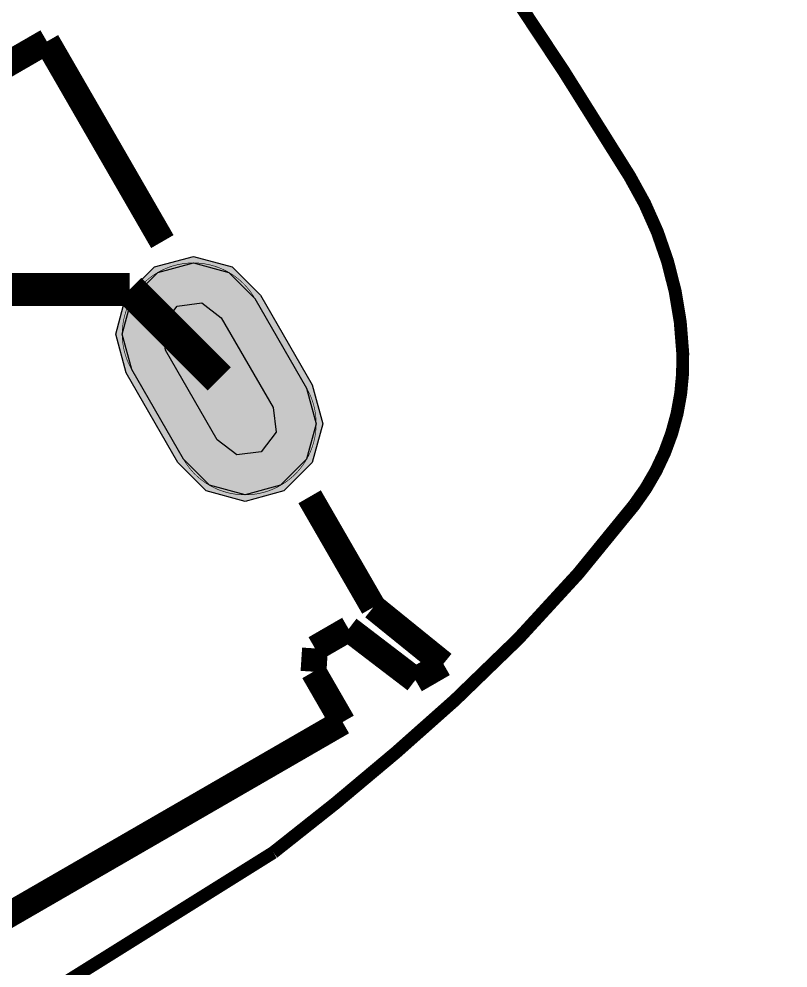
# Model space of a CAD drawing. Header units: millimetres. Extents: x -109 to -2, y -122 to 7.
# Drawn here: x -43.87 to -37.92, y -110.96 to -103.63 of the extents above; entities that cross this region are included whole.
import ezdxf

# ---------------------------------------------------------------- set-up
doc = ezdxf.new("R2010")
doc.units = ezdxf.units.MM
doc.header["$MEASUREMENT"] = 0
for name, color, linetype, true_color in [('Board-Outline-Layer', 7, 'Continuous', 0xff00ff), ('Bottom-Layer', 7, 'Continuous', 0x0000ff), ('Bottom-Paste-Mask-Layer', 7, 'Continuous', 0x800000), ('Bottom-Silkscreen-Layer', 7, 'Continuous', 0x66cc33), ('Bottom-Solder-Mask-Layer', 7, 'Continuous', 0xaa00ff), ('Hole-Layer', 7, 'Continuous', 0x222222), ('Multi-Layer', 7, 'Continuous', 0xc0c0c0), ('Top-Layer', 7, 'Continuous', 0xff0000), ('Top-Paste-Mask-Layer', 7, 'Continuous', 0x808080), ('Top-Solder-Mask-Layer', 7, 'Continuous', 0x800080)]:
    doc.layers.add(name, color=color, linetype=linetype, true_color=true_color)

msp = doc.modelspace()

# ---------------------------------------------------------------- hatches: boundary and pattern name
at = {"layer": 'Bottom-Layer'}
msp.add_hatch(color=256, dxfattribs=at).paths.add_polyline_path([(-42.9973, -106.3373), (-43.0709, -106.0623), (-42.9973, -105.7873), (-42.7959, -105.586), (-42.5209, -105.5123), (-42.2459, -105.586), (-42.0446, -105.7873), (-41.6446, -106.4801), (-41.5709, -106.7551), (-41.6446, -107.0301), (-41.8459, -107.2314), (-42.1209, -107.3051), (-42.3959, -107.2314), (-42.5973, -107.0301)])
at = {"layer": 'Bottom-Paste-Mask-Layer'}
for points in [[(-42.9973, -106.3373), (-43.0709, -106.0623), (-42.9973, -105.7873), (-42.7959, -105.586), (-42.5209, -105.5123), (-42.2459, -105.586), (-42.0446, -105.7873), (-41.6446, -106.4801), (-41.5709, -106.7551), (-41.6446, -107.0301), (-41.8459, -107.2314), (-42.1209, -107.3051), (-42.3959, -107.2314), (-42.5973, -107.0301)], [(-42.8308, -105.6079), (-42.8077, -105.593), (-42.784, -105.5793), (-42.7596, -105.5668), (-42.7346, -105.5555), (-42.7091, -105.5455), (-42.6831, -105.5367), (-42.6567, -105.5293), (-42.6299, -105.5232), (-42.6029, -105.5184), (-42.5757, -105.515), (-42.5484, -105.513), (-42.5209, -105.5123), (-42.4935, -105.513), (-42.4662, -105.515), (-42.439, -105.5184), (-42.412, -105.5232), (-42.3852, -105.5293), (-42.3588, -105.5367), (-42.3328, -105.5455), (-42.3073, -105.5555), (-42.2823, -105.5668), (-42.2579, -105.5793), (-42.2342, -105.593), (-42.2111, -105.6079), (-42.1888, -105.6239), (-42.1674, -105.641), (-42.1468, -105.6591), (-42.1272, -105.6783), (-42.1086, -105.6984), (-42.0909, -105.7194), (-42.0744, -105.7412), (-42.0589, -105.7639), (-42.0446, -105.7873), (-41.6446, -106.4801), (-41.6315, -106.5042), (-41.6196, -106.5289), (-41.609, -106.5542), (-41.5996, -106.58), (-41.5915, -106.6062), (-41.5847, -106.6327), (-41.5793, -106.6596), (-41.5752, -106.6867), (-41.5725, -106.714), (-41.5711, -106.7414), (-41.5711, -106.7688), (-41.5725, -106.7962), (-41.5752, -106.8235), (-41.5793, -106.8506), (-41.5847, -106.8775), (-41.5915, -106.9041), (-41.5996, -106.9303), (-41.609, -106.9561), (-41.6196, -106.9814), (-41.6315, -107.0061), (-41.6446, -107.0301), (-41.6589, -107.0535), (-41.6744, -107.0762), (-41.6909, -107.0981), (-41.7086, -107.119), (-41.7272, -107.1392), (-41.7469, -107.1583), (-41.7674, -107.1765), (-41.7888, -107.1936), (-41.8111, -107.2096), (-41.8342, -107.2244), (-41.8579, -107.2382), (-41.8823, -107.2507), (-41.9073, -107.262), (-41.9328, -107.272), (-41.9588, -107.2807), (-41.9852, -107.2881), (-42.012, -107.2942), (-42.039, -107.299), (-42.0662, -107.3024), (-42.0935, -107.3045), (-42.1209, -107.3051), (-42.1484, -107.3045), (-42.1757, -107.3024), (-42.2029, -107.299), (-42.2299, -107.2942), (-42.2567, -107.2881), (-42.2831, -107.2807), (-42.3091, -107.272), (-42.3346, -107.262), (-42.3596, -107.2507), (-42.384, -107.2382), (-42.4077, -107.2244), (-42.4308, -107.2096), (-42.4531, -107.1936), (-42.4745, -107.1765), (-42.495, -107.1583), (-42.5147, -107.1392), (-42.5333, -107.1191), (-42.551, -107.098), (-42.5675, -107.0762), (-42.583, -107.0535), (-42.5973, -107.0301), (-42.9973, -106.3373), (-43.0104, -106.3132), (-43.0223, -106.2885), (-43.0329, -106.2633), (-43.0423, -106.2375), (-43.0504, -106.2113), (-43.0572, -106.1847), (-43.0626, -106.1578), (-43.0667, -106.1307), (-43.0694, -106.1034), (-43.0708, -106.076), (-43.0708, -106.0486), (-43.0694, -106.0212), (-43.0667, -105.9939), (-43.0626, -105.9668), (-43.0572, -105.9399), (-43.0504, -105.9134), (-43.0423, -105.8871), (-43.0329, -105.8614), (-43.0223, -105.8361), (-43.0104, -105.8114), (-42.9973, -105.7873), (-42.983, -105.7639), (-42.9675, -105.7412), (-42.951, -105.7194), (-42.9333, -105.6984), (-42.9147, -105.6783), (-42.895, -105.6591), (-42.8745, -105.641), (-42.8531, -105.6239)], [(-42.8308, -105.6079), (-42.8077, -105.593), (-42.784, -105.5793), (-42.7596, -105.5668), (-42.7346, -105.5555), (-42.7091, -105.5455), (-42.6831, -105.5367), (-42.6567, -105.5293), (-42.6299, -105.5232), (-42.6029, -105.5184), (-42.5757, -105.515), (-42.5484, -105.513), (-42.5209, -105.5123), (-42.4935, -105.513), (-42.4662, -105.515), (-42.439, -105.5184), (-42.412, -105.5232), (-42.3852, -105.5293), (-42.3588, -105.5367), (-42.3328, -105.5455), (-42.3073, -105.5555), (-42.2823, -105.5668), (-42.2579, -105.5793), (-42.2342, -105.593), (-42.2111, -105.6079), (-42.1888, -105.6239), (-42.1674, -105.641), (-42.1468, -105.6591), (-42.1272, -105.6783), (-42.1086, -105.6984), (-42.0909, -105.7194), (-42.0744, -105.7412), (-42.0589, -105.7639), (-42.0446, -105.7873), (-41.6446, -106.4801), (-41.6315, -106.5042), (-41.6196, -106.5289), (-41.609, -106.5542), (-41.5996, -106.58), (-41.5915, -106.6062), (-41.5847, -106.6327), (-41.5793, -106.6596), (-41.5752, -106.6867), (-41.5725, -106.714), (-41.5711, -106.7414), (-41.5711, -106.7688), (-41.5725, -106.7962), (-41.5752, -106.8235), (-41.5793, -106.8506), (-41.5847, -106.8775), (-41.5915, -106.9041), (-41.5996, -106.9303), (-41.609, -106.9561), (-41.6196, -106.9814), (-41.6315, -107.0061), (-41.6446, -107.0301), (-41.6589, -107.0535), (-41.6744, -107.0762), (-41.6909, -107.0981), (-41.7086, -107.119), (-41.7272, -107.1392), (-41.7469, -107.1583), (-41.7674, -107.1765), (-41.7888, -107.1936), (-41.8111, -107.2096), (-41.8342, -107.2244), (-41.8579, -107.2382), (-41.8823, -107.2507), (-41.9073, -107.262), (-41.9328, -107.272), (-41.9588, -107.2807), (-41.9852, -107.2881), (-42.012, -107.2942), (-42.039, -107.299), (-42.0662, -107.3024), (-42.0935, -107.3045), (-42.1209, -107.3051), (-42.1484, -107.3045), (-42.1757, -107.3024), (-42.2029, -107.299), (-42.2299, -107.2942), (-42.2567, -107.2881), (-42.2831, -107.2807), (-42.3091, -107.272), (-42.3346, -107.262), (-42.3596, -107.2507), (-42.384, -107.2382), (-42.4077, -107.2244), (-42.4308, -107.2096), (-42.4531, -107.1936), (-42.4745, -107.1765), (-42.495, -107.1583), (-42.5147, -107.1392), (-42.5333, -107.1191), (-42.551, -107.098), (-42.5675, -107.0762), (-42.583, -107.0535), (-42.5973, -107.0301), (-42.9973, -106.3373), (-43.0104, -106.3132), (-43.0223, -106.2885), (-43.0329, -106.2633), (-43.0423, -106.2375), (-43.0504, -106.2113), (-43.0572, -106.1847), (-43.0626, -106.1578), (-43.0667, -106.1307), (-43.0694, -106.1034), (-43.0708, -106.076), (-43.0708, -106.0486), (-43.0694, -106.0212), (-43.0667, -105.9939), (-43.0626, -105.9668), (-43.0572, -105.9399), (-43.0504, -105.9134), (-43.0423, -105.8871), (-43.0329, -105.8614), (-43.0223, -105.8361), (-43.0104, -105.8114), (-42.9973, -105.7873), (-42.983, -105.7639), (-42.9675, -105.7412), (-42.951, -105.7194), (-42.9333, -105.6984), (-42.9147, -105.6783), (-42.895, -105.6591), (-42.8745, -105.641), (-42.8531, -105.6239)]]:
    msp.add_hatch(color=256, dxfattribs=at).paths.add_polyline_path(points)
at = {"layer": 'Bottom-Solder-Mask-Layer'}
msp.add_hatch(color=256, dxfattribs=at).paths.add_polyline_path([(-43.0413, -106.3627), (-43.1217, -106.0623), (-43.0413, -105.7619), (-42.8213, -105.542), (-42.5209, -105.4615), (-42.2205, -105.542), (-42.0006, -105.7619), (-41.6006, -106.4547), (-41.5201, -106.7551), (-41.6006, -107.0555), (-41.8205, -107.2754), (-42.1209, -107.3559), (-42.4213, -107.2754), (-42.6413, -107.0555)])
at = {"layer": 'Hole-Layer'}
msp.add_hatch(color=256, dxfattribs=at).paths.add_polyline_path([(-42.7375, -106.1874), (-42.7624, -105.9977), (-42.6459, -105.8459), (-42.4562, -105.8209), (-42.3044, -105.9374), (-41.9044, -106.6302), (-41.8795, -106.8199), (-41.9959, -106.9717), (-42.1857, -106.9967), (-42.3375, -106.8802)])
at = {"layer": 'Multi-Layer'}
msp.add_hatch(color=256, dxfattribs=at).paths.add_polyline_path([(-42.9973, -106.3373), (-43.0709, -106.0623), (-42.9973, -105.7873), (-42.7959, -105.586), (-42.5209, -105.5123), (-42.2459, -105.586), (-42.0446, -105.7873), (-41.6446, -106.4801), (-41.5709, -106.7551), (-41.6446, -107.0301), (-41.8459, -107.2314), (-42.1209, -107.3051), (-42.3959, -107.2314), (-42.5973, -107.0301)])
msp.add_hatch(color=256, dxfattribs=at).paths.add_polyline_path([(-42.9973, -106.3373), (-43.0709, -106.0623), (-42.9973, -105.7873), (-42.7959, -105.586), (-42.5209, -105.5123), (-42.2459, -105.586), (-42.0446, -105.7873), (-41.6446, -106.4801), (-41.5709, -106.7551), (-41.6446, -107.0301), (-41.8459, -107.2314), (-42.1209, -107.3051), (-42.3959, -107.2314), (-42.5973, -107.0301)])
msp.add_hatch(color=256, dxfattribs=at).paths.add_polyline_path([(-42.9973, -106.3373), (-43.0709, -106.0623), (-42.9973, -105.7873), (-42.7959, -105.586), (-42.5209, -105.5123), (-42.2459, -105.586), (-42.0446, -105.7873), (-41.6446, -106.4801), (-41.5709, -106.7551), (-41.6446, -107.0301), (-41.8459, -107.2314), (-42.1209, -107.3051), (-42.3959, -107.2314), (-42.5973, -107.0301)])
at = {"layer": 'Top-Layer'}
msp.add_hatch(color=256, dxfattribs=at).paths.add_polyline_path([(-42.9973, -106.3373), (-43.0709, -106.0623), (-42.9973, -105.7873), (-42.7959, -105.586), (-42.5209, -105.5123), (-42.2459, -105.586), (-42.0446, -105.7873), (-41.6446, -106.4801), (-41.5709, -106.7551), (-41.6446, -107.0301), (-41.8459, -107.2314), (-42.1209, -107.3051), (-42.3959, -107.2314), (-42.5973, -107.0301)])
at = {"layer": 'Top-Paste-Mask-Layer'}
msp.add_hatch(color=256, dxfattribs=at).paths.add_polyline_path([(-42.9973, -106.3373), (-43.0709, -106.0623), (-42.9973, -105.7873), (-42.7959, -105.586), (-42.5209, -105.5123), (-42.2459, -105.586), (-42.0446, -105.7873), (-41.6446, -106.4801), (-41.5709, -106.7551), (-41.6446, -107.0301), (-41.8459, -107.2314), (-42.1209, -107.3051), (-42.3959, -107.2314), (-42.5973, -107.0301)])
at = {"layer": 'Top-Solder-Mask-Layer'}
msp.add_hatch(color=256, dxfattribs=at).paths.add_polyline_path([(-43.0413, -106.3627), (-43.1217, -106.0623), (-43.0413, -105.7619), (-42.8213, -105.542), (-42.5209, -105.4615), (-42.2205, -105.542), (-42.0006, -105.7619), (-41.6006, -106.4547), (-41.5201, -106.7551), (-41.6006, -107.0555), (-41.8205, -107.2754), (-42.1209, -107.3559), (-42.4213, -107.2754), (-42.6413, -107.0555)])

# ---------------------------------------------------------------- linework, layer by layer
at = {"layer": 'Board-Outline-Layer', "const_width": 0.1}
msp.add_lwpolyline([(-44.922, -111.956), (-41.9026, -110.0702, 0.021), (-40.4974, -108.892, 0.044), (-39.112, -107.3849, 0.175), (-38.7356, -106.2086, 0.128), (-39.1453, -104.8436, 0.019), (-40.7325, -102.4504), (-40.7325, -102.4504, -0.004), (-41.364, -101.5595, -0.007), (-41.8819, -100.7955, -0.002), (-42.3175, -100.1296), (-42.3175, -100.1296, -0.354), (-42.3099, -100.057, -0.258), (-42.2345, -100.0352, -0.004), (-41.7847, -100.141, -0.01), (-41.2549, -100.2809, -0.006), (-40.6424, -100.4634, 0.028), (-38.0983, -101.0991), (-38.0983, -101.0991, 0.044), (-35.8438, -101.3257, 0.053)], format="xyb", dxfattribs=at)
at = {"layer": 'Bottom-Layer'}
msp.add_lwpolyline([(-42.9973, -106.3373), (-43.0709, -106.0623), (-42.9973, -105.7873), (-42.7959, -105.586), (-42.5209, -105.5123), (-42.2459, -105.586), (-42.0446, -105.7873), (-41.6446, -106.4801), (-41.5709, -106.7551), (-41.6446, -107.0301), (-41.8459, -107.2314), (-42.1209, -107.3051), (-42.3959, -107.2314), (-42.5973, -107.0301)], close=True, dxfattribs=at)
at = {"layer": 'Bottom-Layer', "const_width": 0.254}
for points in [[(-44.6635, -105.7173), (-43.0124, -105.7173)], [(-43.0124, -105.7173), (-42.3209, -106.4087)]]:
    msp.add_lwpolyline(points, dxfattribs=at)
at = {"layer": 'Bottom-Paste-Mask-Layer', "const_width": 0.00508}
msp.add_lwpolyline([(-42.8308, -105.6079), (-42.8077, -105.593), (-42.784, -105.5793), (-42.7596, -105.5668), (-42.7346, -105.5555), (-42.7091, -105.5455), (-42.6831, -105.5367), (-42.6567, -105.5293), (-42.6299, -105.5232), (-42.6029, -105.5184), (-42.5757, -105.515), (-42.5484, -105.513), (-42.5209, -105.5123), (-42.4935, -105.513), (-42.4662, -105.515), (-42.439, -105.5184), (-42.412, -105.5232), (-42.3852, -105.5293), (-42.3588, -105.5367), (-42.3328, -105.5455), (-42.3073, -105.5555), (-42.2823, -105.5668), (-42.2579, -105.5793), (-42.2342, -105.593), (-42.2111, -105.6079), (-42.1888, -105.6239), (-42.1674, -105.641), (-42.1468, -105.6591), (-42.1272, -105.6783), (-42.1086, -105.6984), (-42.0909, -105.7194), (-42.0744, -105.7412), (-42.0589, -105.7639), (-42.0446, -105.7873), (-41.6446, -106.4801), (-41.6315, -106.5042), (-41.6196, -106.5289), (-41.609, -106.5542), (-41.5996, -106.58), (-41.5915, -106.6062), (-41.5847, -106.6327), (-41.5793, -106.6596), (-41.5752, -106.6867), (-41.5725, -106.714), (-41.5711, -106.7414), (-41.5711, -106.7688), (-41.5725, -106.7962), (-41.5752, -106.8235), (-41.5793, -106.8506), (-41.5847, -106.8775), (-41.5915, -106.9041), (-41.5996, -106.9303), (-41.609, -106.9561), (-41.6196, -106.9814), (-41.6315, -107.0061), (-41.6446, -107.0301), (-41.6589, -107.0535), (-41.6744, -107.0762), (-41.6909, -107.0981), (-41.7086, -107.119), (-41.7272, -107.1392), (-41.7469, -107.1583), (-41.7674, -107.1765), (-41.7888, -107.1936), (-41.8111, -107.2096), (-41.8342, -107.2244), (-41.8579, -107.2382), (-41.8823, -107.2507), (-41.9073, -107.262), (-41.9328, -107.272), (-41.9588, -107.2807), (-41.9852, -107.2881), (-42.012, -107.2942), (-42.039, -107.299), (-42.0662, -107.3024), (-42.0935, -107.3045), (-42.1209, -107.3051), (-42.1484, -107.3045), (-42.1757, -107.3024), (-42.2029, -107.299), (-42.2299, -107.2942), (-42.2567, -107.2881), (-42.2831, -107.2807), (-42.3091, -107.272), (-42.3346, -107.262), (-42.3596, -107.2507), (-42.384, -107.2382), (-42.4077, -107.2244), (-42.4308, -107.2096), (-42.4531, -107.1936), (-42.4745, -107.1765), (-42.495, -107.1583), (-42.5147, -107.1392), (-42.5333, -107.1191), (-42.551, -107.098), (-42.5675, -107.0762), (-42.583, -107.0535), (-42.5973, -107.0301), (-42.9973, -106.3373), (-43.0104, -106.3132), (-43.0223, -106.2885), (-43.0329, -106.2633), (-43.0423, -106.2375), (-43.0504, -106.2113), (-43.0572, -106.1847), (-43.0626, -106.1578), (-43.0667, -106.1307), (-43.0694, -106.1034), (-43.0708, -106.076), (-43.0708, -106.0486), (-43.0694, -106.0212), (-43.0667, -105.9939), (-43.0626, -105.9668), (-43.0572, -105.9399), (-43.0504, -105.9134), (-43.0423, -105.8871), (-43.0329, -105.8614), (-43.0223, -105.8361), (-43.0104, -105.8114), (-42.9973, -105.7873), (-42.983, -105.7639), (-42.9675, -105.7412), (-42.951, -105.7194), (-42.9333, -105.6984), (-42.9147, -105.6783), (-42.895, -105.6591), (-42.8745, -105.641), (-42.8531, -105.6239)], close=True, dxfattribs=at)
msp.add_lwpolyline([(-42.8308, -105.6079), (-42.8077, -105.593), (-42.784, -105.5793), (-42.7596, -105.5668), (-42.7346, -105.5555), (-42.7091, -105.5455), (-42.6831, -105.5367), (-42.6567, -105.5293), (-42.6299, -105.5232), (-42.6029, -105.5184), (-42.5757, -105.515), (-42.5484, -105.513), (-42.5209, -105.5123), (-42.4935, -105.513), (-42.4662, -105.515), (-42.439, -105.5184), (-42.412, -105.5232), (-42.3852, -105.5293), (-42.3588, -105.5367), (-42.3328, -105.5455), (-42.3073, -105.5555), (-42.2823, -105.5668), (-42.2579, -105.5793), (-42.2342, -105.593), (-42.2111, -105.6079), (-42.1888, -105.6239), (-42.1674, -105.641), (-42.1468, -105.6591), (-42.1272, -105.6783), (-42.1086, -105.6984), (-42.0909, -105.7194), (-42.0744, -105.7412), (-42.0589, -105.7639), (-42.0446, -105.7873), (-41.6446, -106.4801), (-41.6315, -106.5042), (-41.6196, -106.5289), (-41.609, -106.5542), (-41.5996, -106.58), (-41.5915, -106.6062), (-41.5847, -106.6327), (-41.5793, -106.6596), (-41.5752, -106.6867), (-41.5725, -106.714), (-41.5711, -106.7414), (-41.5711, -106.7688), (-41.5725, -106.7962), (-41.5752, -106.8235), (-41.5793, -106.8506), (-41.5847, -106.8775), (-41.5915, -106.9041), (-41.5996, -106.9303), (-41.609, -106.9561), (-41.6196, -106.9814), (-41.6315, -107.0061), (-41.6446, -107.0301), (-41.6589, -107.0535), (-41.6744, -107.0762), (-41.6909, -107.0981), (-41.7086, -107.119), (-41.7272, -107.1392), (-41.7469, -107.1583), (-41.7674, -107.1765), (-41.7888, -107.1936), (-41.8111, -107.2096), (-41.8342, -107.2244), (-41.8579, -107.2382), (-41.8823, -107.2507), (-41.9073, -107.262), (-41.9328, -107.272), (-41.9588, -107.2807), (-41.9852, -107.2881), (-42.012, -107.2942), (-42.039, -107.299), (-42.0662, -107.3024), (-42.0935, -107.3045), (-42.1209, -107.3051), (-42.1484, -107.3045), (-42.1757, -107.3024), (-42.2029, -107.299), (-42.2299, -107.2942), (-42.2567, -107.2881), (-42.2831, -107.2807), (-42.3091, -107.272), (-42.3346, -107.262), (-42.3596, -107.2507), (-42.384, -107.2382), (-42.4077, -107.2244), (-42.4308, -107.2096), (-42.4531, -107.1936), (-42.4745, -107.1765), (-42.495, -107.1583), (-42.5147, -107.1392), (-42.5333, -107.1191), (-42.551, -107.098), (-42.5675, -107.0762), (-42.583, -107.0535), (-42.5973, -107.0301), (-42.9973, -106.3373), (-43.0104, -106.3132), (-43.0223, -106.2885), (-43.0329, -106.2633), (-43.0423, -106.2375), (-43.0504, -106.2113), (-43.0572, -106.1847), (-43.0626, -106.1578), (-43.0667, -106.1307), (-43.0694, -106.1034), (-43.0708, -106.076), (-43.0708, -106.0486), (-43.0694, -106.0212), (-43.0667, -105.9939), (-43.0626, -105.9668), (-43.0572, -105.9399), (-43.0504, -105.9134), (-43.0423, -105.8871), (-43.0329, -105.8614), (-43.0223, -105.8361), (-43.0104, -105.8114), (-42.9973, -105.7873), (-42.983, -105.7639), (-42.9675, -105.7412), (-42.951, -105.7194), (-42.9333, -105.6984), (-42.9147, -105.6783), (-42.895, -105.6591), (-42.8745, -105.641), (-42.8531, -105.6239)], close=True, dxfattribs=at)
at = {"layer": 'Bottom-Paste-Mask-Layer'}
msp.add_lwpolyline([(-42.9973, -106.3373), (-43.0709, -106.0623), (-42.9973, -105.7873), (-42.7959, -105.586), (-42.5209, -105.5123), (-42.2459, -105.586), (-42.0446, -105.7873), (-41.6446, -106.4801), (-41.5709, -106.7551), (-41.6446, -107.0301), (-41.8459, -107.2314), (-42.1209, -107.3051), (-42.3959, -107.2314), (-42.5973, -107.0301)], close=True, dxfattribs=at)
at = {"layer": 'Bottom-Silkscreen-Layer', "const_width": 0.2}
for points in [[(-44.1467, -104.0854), (-43.6535, -103.8006)], [(-44.1467, -104.0854), (-43.6535, -103.8006)], [(-43.6535, -103.8006), (-42.7605, -105.3473)], [(-43.6535, -103.8006), (-42.7605, -105.3473)], [(-41.6215, -107.3201), (-41.1285, -108.174)], [(-41.6215, -107.3201), (-41.1285, -108.174)], [(-41.1285, -108.1739), (-40.587, -108.6119)], [(-41.1285, -108.1739), (-40.587, -108.6119)], [(-41.3199, -108.3422), (-41.5798, -108.4923)], [(-41.3199, -108.3422), (-41.5798, -108.4923)], [(-40.8035, -108.7368), (-41.3199, -108.3422)], [(-40.8035, -108.7368), (-41.3199, -108.3422)], [(-41.5798, -108.4923), (-41.5914, -108.6722)], [(-41.5798, -108.4923), (-41.5914, -108.6722)], [(-41.5914, -108.6722), (-41.3664, -109.0618)], [(-41.5914, -108.6722), (-41.3664, -109.0618)], [(-40.587, -108.6119), (-40.8035, -108.7368)], [(-40.587, -108.6119), (-40.8035, -108.7368)], [(-41.3664, -109.0618), (-46.7359, -112.1619)], [(-41.3664, -109.0618), (-46.7359, -112.1619)]]:
    msp.add_lwpolyline(points, dxfattribs=at)
at = {"layer": 'Bottom-Solder-Mask-Layer'}
msp.add_lwpolyline([(-43.0413, -106.3627), (-43.1217, -106.0623), (-43.0413, -105.7619), (-42.8213, -105.542), (-42.5209, -105.4615), (-42.2205, -105.542), (-42.0006, -105.7619), (-41.6006, -106.4547), (-41.5201, -106.7551), (-41.6006, -107.0555), (-41.8205, -107.2754), (-42.1209, -107.3559), (-42.4213, -107.2754), (-42.6413, -107.0555)], close=True, dxfattribs=at)
at = {"layer": 'Hole-Layer'}
msp.add_lwpolyline([(-42.7375, -106.1874), (-42.7624, -105.9977), (-42.6459, -105.8459), (-42.4562, -105.8209), (-42.3044, -105.9374), (-41.9044, -106.6302), (-41.8795, -106.8199), (-41.9959, -106.9717), (-42.1857, -106.9967), (-42.3375, -106.8802)], close=True, dxfattribs=at)
at = {"layer": 'Multi-Layer'}
msp.add_lwpolyline([(-42.9973, -106.3373), (-43.0709, -106.0623), (-42.9973, -105.7873), (-42.7959, -105.586), (-42.5209, -105.5123), (-42.2459, -105.586), (-42.0446, -105.7873), (-41.6446, -106.4801), (-41.5709, -106.7551), (-41.6446, -107.0301), (-41.8459, -107.2314), (-42.1209, -107.3051), (-42.3959, -107.2314), (-42.5973, -107.0301)], close=True, dxfattribs=at)
msp.add_lwpolyline([(-42.9973, -106.3373), (-43.0709, -106.0623), (-42.9973, -105.7873), (-42.7959, -105.586), (-42.5209, -105.5123), (-42.2459, -105.586), (-42.0446, -105.7873), (-41.6446, -106.4801), (-41.5709, -106.7551), (-41.6446, -107.0301), (-41.8459, -107.2314), (-42.1209, -107.3051), (-42.3959, -107.2314), (-42.5973, -107.0301)], close=True, dxfattribs=at)
msp.add_lwpolyline([(-42.9973, -106.3373), (-43.0709, -106.0623), (-42.9973, -105.7873), (-42.7959, -105.586), (-42.5209, -105.5123), (-42.2459, -105.586), (-42.0446, -105.7873), (-41.6446, -106.4801), (-41.5709, -106.7551), (-41.6446, -107.0301), (-41.8459, -107.2314), (-42.1209, -107.3051), (-42.3959, -107.2314), (-42.5973, -107.0301)], close=True, dxfattribs=at)
at = {"layer": 'Top-Layer'}
msp.add_lwpolyline([(-42.9973, -106.3373), (-43.0709, -106.0623), (-42.9973, -105.7873), (-42.7959, -105.586), (-42.5209, -105.5123), (-42.2459, -105.586), (-42.0446, -105.7873), (-41.6446, -106.4801), (-41.5709, -106.7551), (-41.6446, -107.0301), (-41.8459, -107.2314), (-42.1209, -107.3051), (-42.3959, -107.2314), (-42.5973, -107.0301)], close=True, dxfattribs=at)
at = {"layer": 'Top-Paste-Mask-Layer'}
msp.add_lwpolyline([(-42.9973, -106.3373), (-43.0709, -106.0623), (-42.9973, -105.7873), (-42.7959, -105.586), (-42.5209, -105.5123), (-42.2459, -105.586), (-42.0446, -105.7873), (-41.6446, -106.4801), (-41.5709, -106.7551), (-41.6446, -107.0301), (-41.8459, -107.2314), (-42.1209, -107.3051), (-42.3959, -107.2314), (-42.5973, -107.0301)], close=True, dxfattribs=at)
at = {"layer": 'Top-Solder-Mask-Layer'}
msp.add_lwpolyline([(-43.0413, -106.3627), (-43.1217, -106.0623), (-43.0413, -105.7619), (-42.8213, -105.542), (-42.5209, -105.4615), (-42.2205, -105.542), (-42.0006, -105.7619), (-41.6006, -106.4547), (-41.5201, -106.7551), (-41.6006, -107.0555), (-41.8205, -107.2754), (-42.1209, -107.3559), (-42.4213, -107.2754), (-42.6413, -107.0555)], close=True, dxfattribs=at)

doc.saveas('drawing.dxf')
